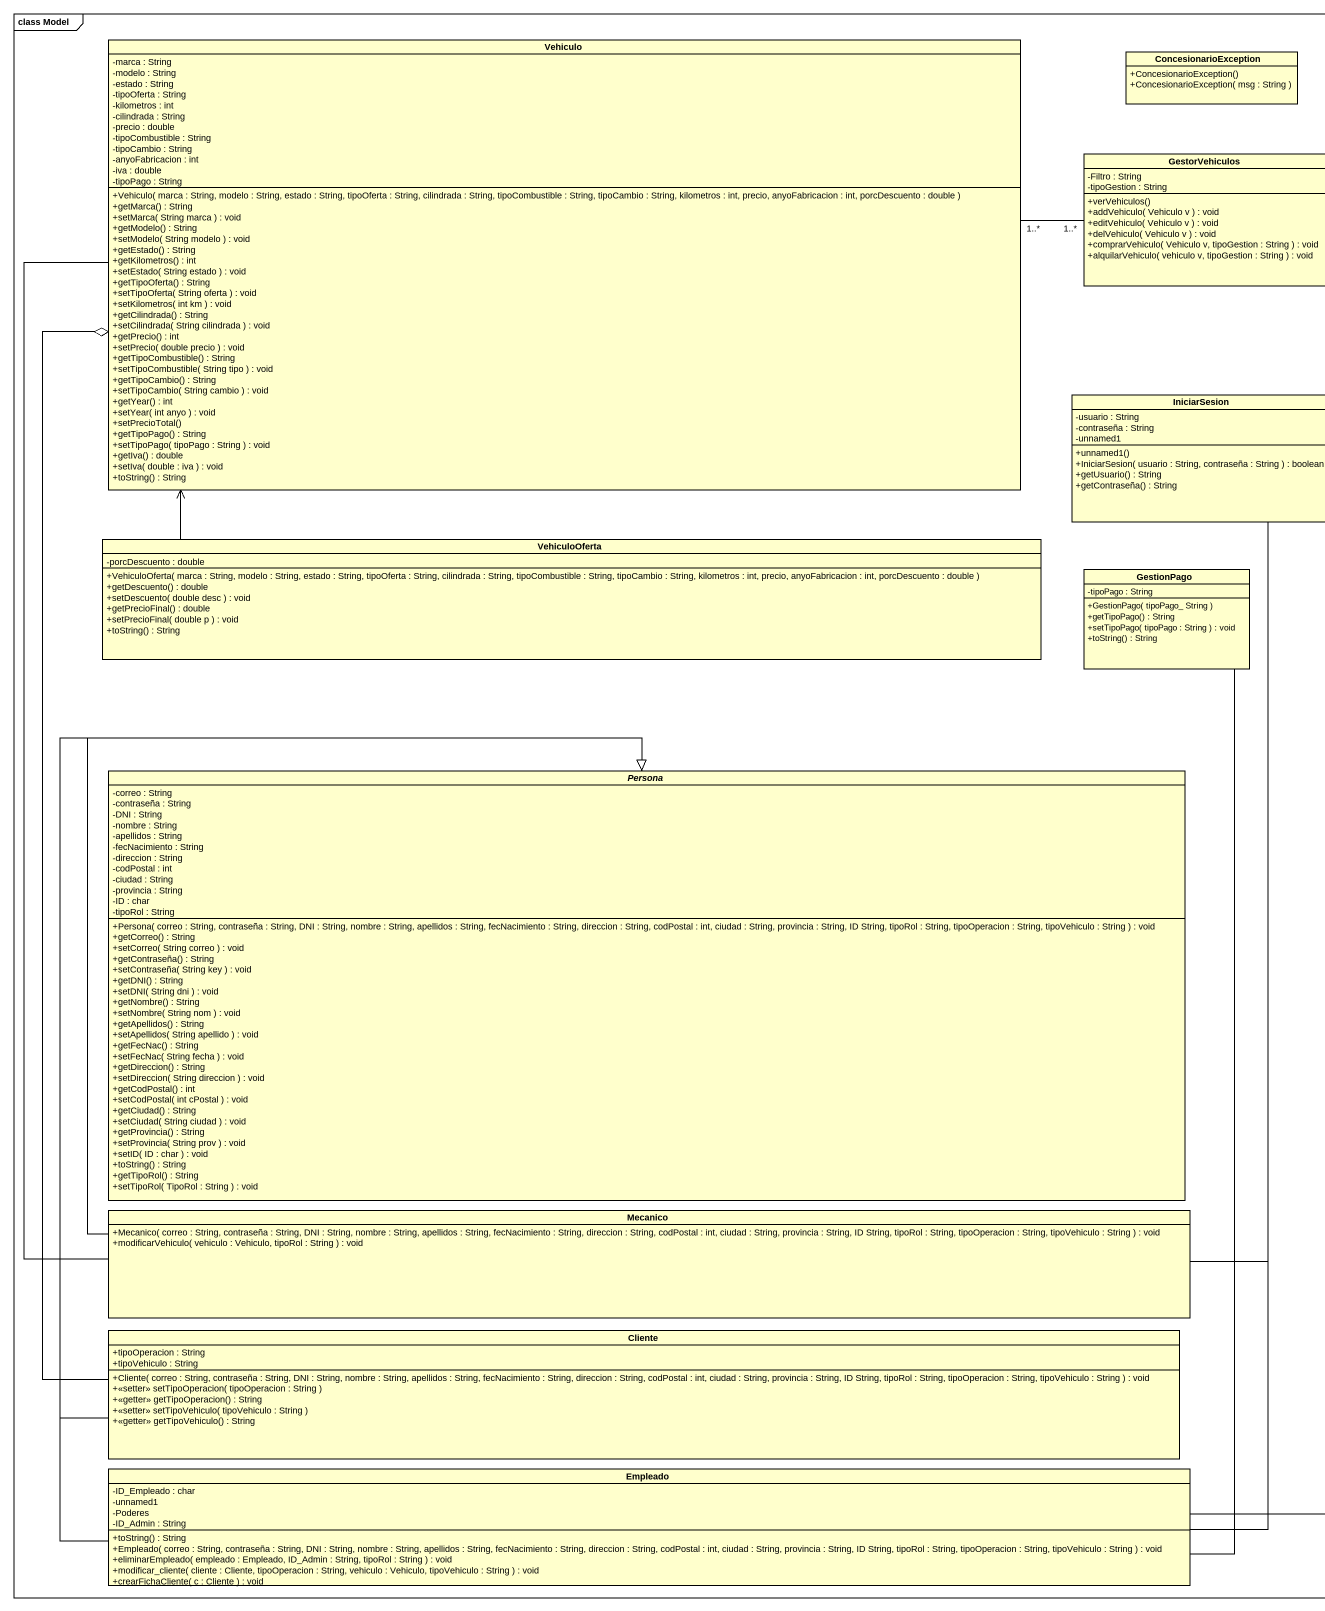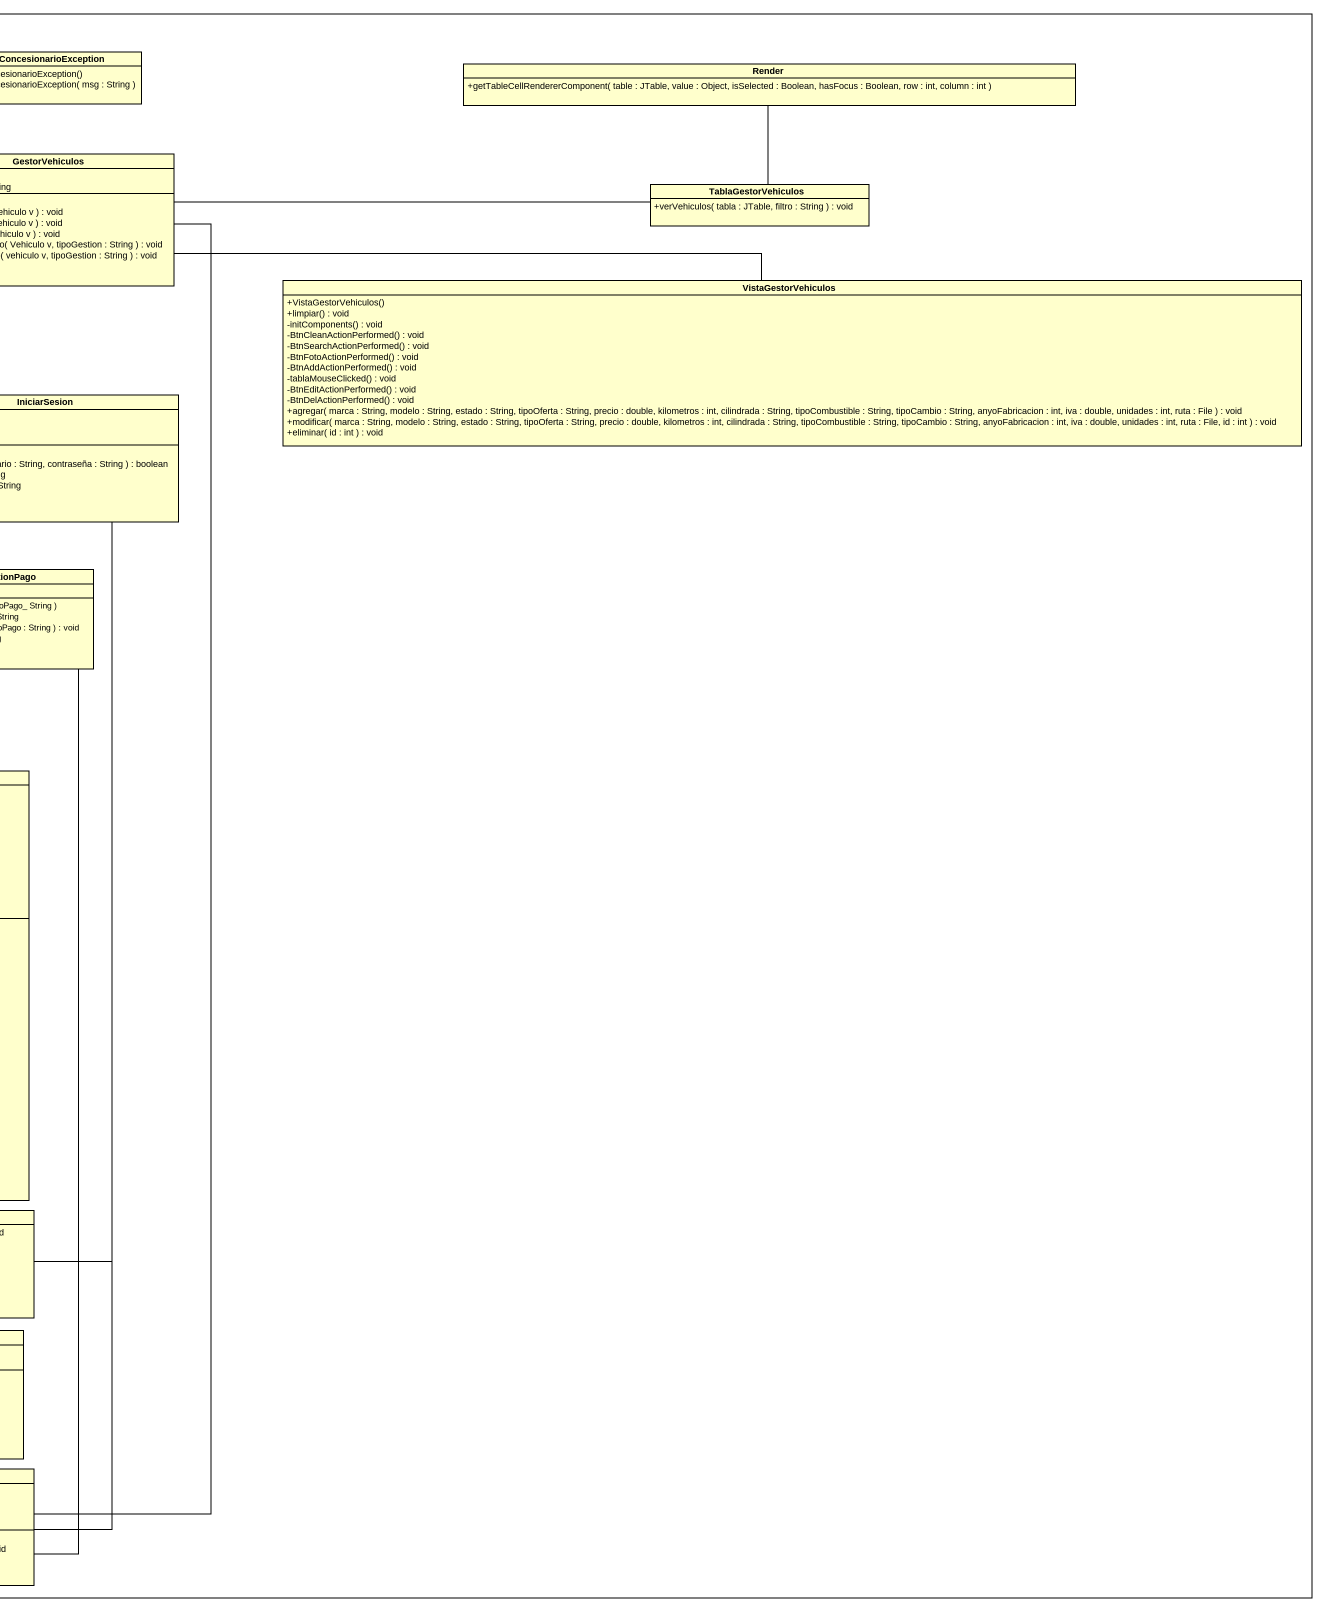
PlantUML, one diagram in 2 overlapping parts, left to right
@startuml
mainframe class Model
hide circle
hide empty members
skinparam classAttributeIconSize 0
class Vehiculo {
  -marca : String
  -modelo : String
  -estado : String
  -tipoOferta : String
  -kilometros : int
  -cilindrada : String
  -precio : double
  -tipoCombustible : String
  -tipoCambio : String
  -anyoFabricacion : int
  -iva : double
  -tipoPago : String
  +Vehiculo( marca : String, modelo : String, estado : String, tipoOferta : String, cilindrada : String, tipoCombustible : String, tipoCambio : String, kilometros : int, precio, anyoFabricacion : int, porcDescuento : double )
  +getMarca() : String
  +setMarca( String marca ) : void
  +getModelo() : String
  +setModelo( String modelo ) : void
  +getEstado() : String
  +getKilometros() : int
  +setEstado( String estado ) : void
  +getTipoOferta() : String
  +setTipoOferta( String oferta ) : void
  +setKilometros( int km ) : void
  +getCilindrada() : String
  +setCilindrada( String cilindrada ) : void
  +getPrecio() : int
  +setPrecio( double precio ) : void
  +getTipoCombustible() : String
  +setTipoCombustible( String tipo ) : void
  +getTipoCambio() : String
  +setTipoCambio( String cambio ) : void
  +getYear() : int
  +setYear( int anyo ) : void
  +setPrecioTotal()
  +getTipoPago() : String
  +setTipoPago( tipoPago : String ) : void
  +getIva() : double
  +setIva( double : iva ) : void
  +toString() : String
}
class ConcesionarioException {
  +ConcesionarioException()
  +ConcesionarioException( msg : String )
}
class Render {
  +getTableCellRendererComponent( table : JTable, value : Object, isSelected : Boolean, hasFocus : Boolean, row : int, column : int )
}
class GestorVehiculos {
  -Filtro : String
  -tipoGestion : String
  +verVehiculos()
  +addVehiculo( Vehiculo v ) : void
  +editVehiculo( Vehiculo v ) : void
  +delVehiculo( Vehiculo v ) : void
  +comprarVehiculo( Vehiculo v, tipoGestion : String ) : void
  +alquilarVehiculo( vehiculo v, tipoGestion : String ) : void
}
class TablaGestorVehiculos {
  +verVehiculos( tabla : JTable, filtro : String ) : void
}
class VistaGestorVehiculos {
  +VistaGestorVehiculos()
  +limpiar() : void
  -initComponents() : void
  -BtnCleanActionPerformed() : void
  -BtnSearchActionPerformed() : void
  -BtnFotoActionPerformed() : void
  -BtnAddActionPerformed() : void
  -tablaMouseClicked() : void
  -BtnEditActionPerformed() : void
  -BtnDelActionPerformed() : void
  +agregar( marca : String, modelo : String, estado : String, tipoOferta : String, precio : double, kilometros : int, cilindrada : String, tipoCombustible : String, tipoCambio : String, anyoFabricacion : int, iva : double, unidades : int, ruta : File ) : void
  +modificar( marca : String, modelo : String, estado : String, tipoOferta : String, precio : double, kilometros : int, cilindrada : String, tipoCombustible : String, tipoCambio : String, anyoFabricacion : int, iva : double, unidades : int, ruta : File, id : int ) : void
  +eliminar( id : int ) : void
}
class IniciarSesion {
  -usuario : String
  -contraseña : String
  -unnamed1
  +unnamed1()
  +IniciarSesion( usuario : String, contraseña : String ) : boolean
  +getUsuario() : String
  +getContraseña() : String
}
class VehiculoOferta {
  -porcDescuento : double
  +VehiculoOferta( marca : String, modelo : String, estado : String, tipoOferta : String, cilindrada : String, tipoCombustible : String, tipoCambio : String, kilometros : int, precio, anyoFabricacion : int, porcDescuento : double )
  +getDescuento() : double
  +setDescuento( double desc ) : void
  +getPrecioFinal() : double
  +setPrecioFinal( double p ) : void
  +toString() : String
}
class GestionPago {
  -tipoPago : String
  +GestionPago( tipoPago_ String )
  +getTipoPago() : String
  +setTipoPago( tipoPago : String ) : void
  +toString() : String
}
abstract class Persona {
  -correo : String
  -contraseña : String
  -DNI : String
  -nombre : String
  -apellidos : String
  -fecNacimiento : String
  -direccion : String
  -codPostal : int
  -ciudad : String
  -provincia : String
  -ID : char
  -tipoRol : String
  +Persona( correo : String, contraseña : String, DNI : String, nombre : String, apellidos : String, fecNacimiento : String, direccion : String, codPostal : int, ciudad : String, provincia : String, ID String, tipoRol : String, tipoOperacion : String, tipoVehiculo : String ) : void
  +getCorreo() : String
  +setCorreo( String correo ) : void
  +getContraseña() : String
  +setContraseña( String key ) : void
  +getDNI() : String
  +setDNI( String dni ) : void
  +getNombre() : String
  +setNombre( String nom ) : void
  +getApellidos() : String
  +setApellidos( String apellido ) : void
  +getFecNac() : String
  +setFecNac( String fecha ) : void
  +getDireccion() : String
  +setDireccion( String direccion ) : void
  +getCodPostal() : int
  +setCodPostal( int cPostal ) : void
  +getCiudad() : String
  +setCiudad( String ciudad ) : void
  +getProvincia() : String
  +setProvincia( String prov ) : void
  +setID( ID : char ) : void
  +toString() : String
  +getTipoRol() : String
  +setTipoRol( TipoRol : String ) : void
}
class Mecanico {
  +Mecanico( correo : String, contraseña : String, DNI : String, nombre : String, apellidos : String, fecNacimiento : String, direccion : String, codPostal : int, ciudad : String, provincia : String, ID String, tipoRol : String, tipoOperacion : String, tipoVehiculo : String ) : void
  +modificarVehiculo( vehiculo : Vehiculo, tipoRol : String ) : void
}
class Cliente {
  +tipoOperacion : String
  +tipoVehiculo : String
  +Cliente( correo : String, contraseña : String, DNI : String, nombre : String, apellidos : String, fecNacimiento : String, direccion : String, codPostal : int, ciudad : String, provincia : String, ID String, tipoRol : String, tipoOperacion : String, tipoVehiculo : String ) : void
  +<<setter>> setTipoOperacion( tipoOperacion : String )
  +<<getter>> getTipoOperacion() : String
  +<<setter>> setTipoVehiculo( tipoVehiculo : String )
  +<<getter>> getTipoVehiculo() : String
}
class Empleado {
  -ID_Empleado : char
  -unnamed1
  -Poderes
  -ID_Admin : String
  +toString() : String
  +Empleado( correo : String, contraseña : String, DNI : String, nombre : String, apellidos : String, fecNacimiento : String, direccion : String, codPostal : int, ciudad : String, provincia : String, ID String, tipoRol : String, tipoOperacion : String, tipoVehiculo : String ) : void
  +eliminarEmpleado( empleado : Empleado, ID_Admin : String, tipoRol : String ) : void
  +modificar_cliente( cliente : Cliente, tipoOperacion : String, vehiculo : Vehiculo, tipoVehiculo : String ) : void
  +crearFichaCliente( c : Cliente ) : void
}
Vehiculo "1..*" -right- "1..*" GestorVehiculos
Vehiculo o-- Cliente
Render -- TablaGestorVehiculos
GestorVehiculos -- Empleado
TablaGestorVehiculos -left- GestorVehiculos
VistaGestorVehiculos -left- GestorVehiculos
IniciarSesion -- Mecanico
IniciarSesion -- Empleado
VehiculoOferta -up-> Vehiculo
GestionPago -- Empleado
Mecanico -up- Vehiculo
Mecanico -up-|> Persona
Cliente -up-|> Persona
Empleado -up-|> Persona
@enduml
